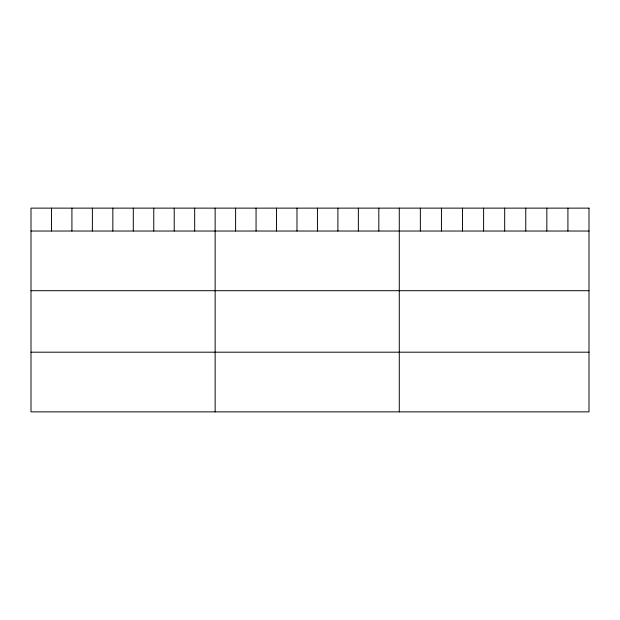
<?xml version="1.0" encoding="UTF-8"?>
<svg xmlns="http://www.w3.org/2000/svg" width="620" height="620" viewBox="0 0 620 620"><rect width="100%" height="100%" fill="white"/><g stroke="black" fill="none" stroke-linecap="round" stroke-linejoin="round"><path stroke-width="0.93" d="M31 231.028L589 231.028M31 290.703L589 290.703M31 352.191L589 352.191M567.92 208.134L567.92 231.028M546.84 208.134L546.84 231.028M525.76 208.134L525.76 231.028M504.68 208.134L504.68 231.028M483.6 208.134L483.6 231.028M462.52 208.134L462.52 231.028M441.44 208.134L441.44 231.028M420.36 208.134L420.36 231.028M399.28 208.134L399.28 411.866M378.82 208.134L378.82 231.028M358.36 208.134L358.36 231.028M337.9 208.134L337.9 231.028M317.44 208.134L317.44 231.028M296.98 208.134L296.98 231.028M276.52 208.134L276.52 231.028M256.06 208.134L256.06 231.028M235.6 208.134L235.6 231.028M215.14 208.134L215.14 411.866M194.68 208.134L194.68 231.028M174.22 208.134L174.22 231.028M153.76 208.134L153.76 231.028M133.3 208.134L133.3 231.028M112.84 208.134L112.84 231.028M92.38 208.134L92.38 231.028M71.92 208.134L71.92 231.028M51.46 208.134L51.46 231.028M589 208.134L31 208.134L31 411.866L589 411.866L589 208.134"/></g></svg>
